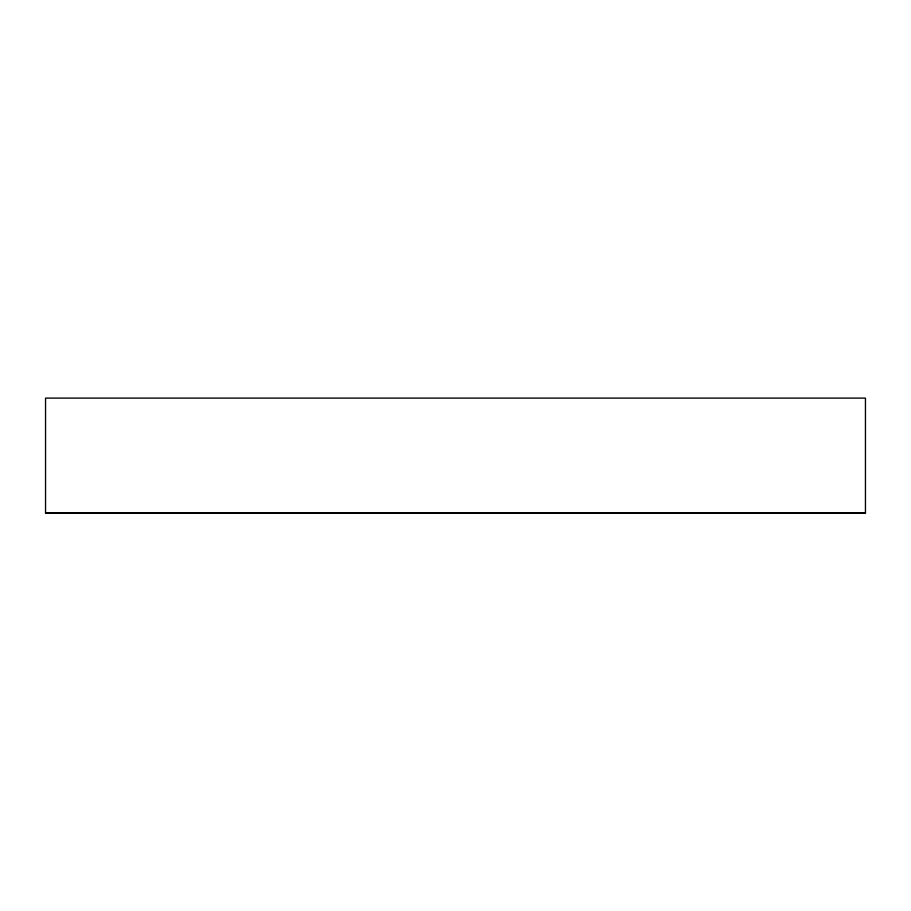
<?xml version="1.0" encoding="UTF-8"?>
<svg xmlns="http://www.w3.org/2000/svg" width="911" height="911" viewBox="0 0 911 911"><rect width="100%" height="100%" fill="white"/><g stroke="black" fill="none" stroke-linecap="round" stroke-linejoin="round"><path stroke-width="1.37" d="M45.55 512.893L865.45 512.893L865.45 398.107L45.55 398.107L45.55 512.893L865.45 512.893"/></g></svg>
